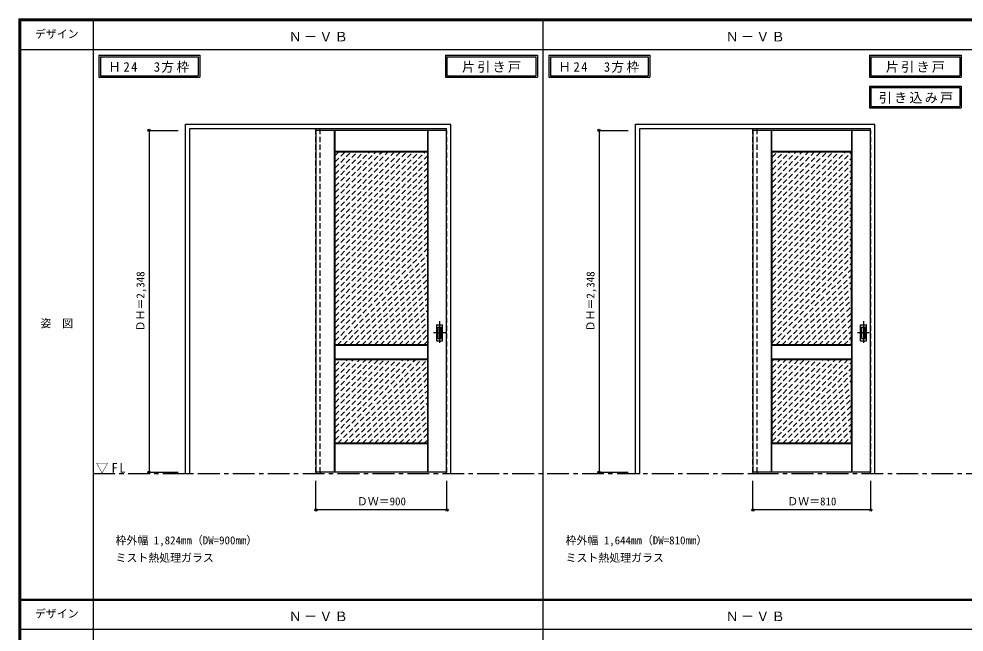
# Model space of a CAD drawing. Units: millimetres, scale not verified. Extents: x -6000 to 5700, y -4307 to 4260.
# Drawn here: x -6000 to 495, y -36 to 4175 of the extents above; entities that cross this region are included whole.
import ezdxf
from ezdxf.enums import TextEntityAlignment as Align

# ---------------------------------------------------------------- set-up
doc = ezdxf.new("R2010")
doc.units = ezdxf.units.MM
doc.header["$LTSCALE"] = 30
doc.header["$PDMODE"] = 32
doc.header["$PDSIZE"] = 15
doc.linetypes.add('CHAIN1', pattern=[8, 5, -1, 1, -1])
doc.linetypes.add('DASHED1', pattern=[1.8, 1.2, -0.6])
for name, color, linetype in [('0-1_通り芯', 4, 'CHAIN1'), ('0-2_扉', 4, 'DASHED1'), ('0-3_仕上げ', 7, 'Continuous'), ('0-4_枠', 3, 'Continuous'), ('0-6_引手', 3, 'Continuous'), ('0-A_文字', 7, 'Continuous'), ('0-B_寸法', 7, 'Continuous'), ('0-C_ハッチ', 4, 'DASHED1'), ('F-1_枠', 6, 'Continuous'), ('F-A_文字', 7, 'Continuous')]:
    doc.layers.add(name, color=color, linetype=linetype)
doc.styles.add('ＭＳ ゴシック', font='')
doc.styles.get('ＭＳ ゴシック').set_extended_font_data('MS Gothic')

msp = doc.modelspace()

# ---------------------------------------------------------------- linework, layer by layer
at = {"layer": '0-1_通り芯'}
for p, q in [((-3109.75, 2100), (-3109.75, 1938)), ((-197.25, 2100), (-197.25, 1938)), ((-3068.75, 2019), (-3150.75, 2019)), ((-156.25, 2019), (-238.25, 2019))]:
    msp.add_line(p, q, dxfattribs=at)
at = {"layer": '0-1_通り芯', "color": 7}
msp.add_line((-5490, 1053), (3233.5, 1053), dxfattribs=at)
at = {"layer": '0-2_扉', "color": 3, "linetype": 'Continuous'}
for p, q in [((-3958.75, 3409.5), (-3958.75, 1061.5)), ((-3061.75, 3409.5), (-3958.75, 3409.5)), ((-149.25, 3409.5), (-956.25, 3409.5)), ((-956.25, 3409.5), (-956.25, 1061.5)), ((-3061.75, 1061.5), (-3958.75, 1061.5)), ((-149.25, 1061.5), (-956.25, 1061.5))]:
    msp.add_line(p, q, dxfattribs=at)
at = {"layer": '0-2_扉'}
for p, q in [((-3958.75, 3409.5), (-3958.75, 3405.5)), ((-3061.75, 3409.5), (-3058.75, 3409.5)), ((-956.25, 3409.5), (-956.25, 3405.5)), ((-149.25, 3409.5), (-146.25, 3409.5))]:
    msp.add_line(p, q, dxfattribs=at)
for points in [[(-3061.75, 1061.5), (-3058.75, 1061.5), (-3058.75, 3409.5)], [(-149.25, 1061.5), (-146.25, 1061.5), (-146.25, 3409.5)]]:
    msp.add_lwpolyline(points, dxfattribs=at)
at = {"layer": '0-3_仕上げ'}
for p, q in [((-3830.75, 1061.5), (-3830.75, 3409.5)), ((-3829.25, 3262), (-3829.25, 3409.5)), ((-3827.75, 3263.5), (-3827.75, 3409.5)), ((-3189.75, 3263.5), (-3189.75, 3409.5)), ((-3188.25, 3262), (-3188.25, 3409.5)), ((-3186.75, 1061.5), (-3186.75, 3409.5)), ((-828.25, 1061.5), (-828.25, 3409.5)), ((-826.75, 3262), (-826.75, 3409.5)), ((-825.25, 3263.5), (-825.25, 3409.5)), ((-277.25, 3263.5), (-277.25, 3409.5)), ((-275.75, 3262), (-275.75, 3409.5)), ((-274.25, 1061.5), (-274.25, 3409.5)), ((-3827.75, 3263.5), (-3829.25, 3262)), ((-3826.75, 3259.5), (-3829.25, 3262)), ((-3189.75, 3263.5), (-3827.75, 3263.5)), ((-3188.25, 3262), (-3190.75, 3259.5)), ((-3189.75, 3263.5), (-3188.25, 3262)), ((-824.25, 3259.5), (-826.75, 3262)), ((-3829.25, 1839), (-3829.25, 1934)), ((-3189.75, 1932.5), (-3827.75, 1932.5)), ((-3827.75, 1840.5), (-3827.75, 1932.5)), ((-3190.75, 1936.5), (-3188.25, 1934)), ((-3189.75, 1932.5), (-3188.25, 1934)), ((-826.75, 1839), (-826.75, 1934)), ((-277.25, 1932.5), (-825.25, 1932.5)), ((-825.25, 1840.5), (-825.25, 1932.5)), ((-278.25, 1936.5), (-275.75, 1934)), ((-3827.75, 1840.5), (-3829.25, 1839)), ((-3826.75, 1836.5), (-3829.25, 1839)), ((-3188.25, 1839), (-3190.75, 1836.5)), ((-825.25, 1840.5), (-826.75, 1839)), ((-824.25, 1836.5), (-826.75, 1839)), ((-825.25, 1840.5), (-277.25, 1840.5)), ((-275.75, 1839), (-278.25, 1836.5)), ((-3829.25, 1061.5), (-3829.25, 1259)), ((-3827.75, 1061.5), (-3827.75, 1257.5)), ((-3189.75, 1257.5), (-3827.75, 1257.5)), ((-3190.75, 1261.5), (-3188.25, 1259)), ((-3189.75, 1257.5), (-3188.25, 1259)), ((-3189.75, 1061.5), (-3189.75, 1257.5)), ((-3188.25, 1061.5), (-3188.25, 1259)), ((-826.75, 1061.5), (-826.75, 1259)), ((-825.25, 1061.5), (-825.25, 1257.5)), ((-277.25, 1257.5), (-825.25, 1257.5)), ((-278.25, 1261.5), (-275.75, 1259)), ((-277.25, 1257.5), (-275.75, 1259)), ((-277.25, 1061.5), (-277.25, 1257.5)), ((-275.75, 1061.5), (-275.75, 1259))]:
    msp.add_line(p, q, dxfattribs=at)
at = {"layer": '0-3_仕上げ', "color": 3}
for p, q in [((-3190.75, 3259.5), (-3826.75, 3259.5)), ((-3826.75, 1936.5), (-3826.75, 3259.5)), ((-3190.75, 1936.5), (-3190.75, 3259.5)), ((-278.25, 3259.5), (-824.25, 3259.5)), ((-824.25, 1936.5), (-824.25, 3259.5)), ((-278.25, 1936.5), (-278.25, 3259.5)), ((-3190.75, 1936.5), (-3826.75, 1936.5)), ((-278.25, 1936.5), (-824.25, 1936.5)), ((-3826.75, 1836.5), (-3190.75, 1836.5)), ((-3826.75, 1261.5), (-3826.75, 1836.5)), ((-3190.75, 1261.5), (-3190.75, 1836.5)), ((-824.25, 1836.5), (-278.25, 1836.5)), ((-824.25, 1261.5), (-824.25, 1836.5)), ((-278.25, 1261.5), (-278.25, 1836.5)), ((-3190.75, 1261.5), (-3826.75, 1261.5)), ((-278.25, 1261.5), (-824.25, 1261.5))]:
    msp.add_line(p, q, dxfattribs=at)
at = {"layer": '0-3_仕上げ'}
for points in [[(-277.25, 3263.5), (-825.25, 3263.5), (-826.75, 3262)], [(-277.25, 3263.5), (-275.75, 3262), (-278.25, 3259.5)], [(-3827.75, 1932.5), (-3829.25, 1934), (-3826.75, 1936.5)], [(-3827.75, 1840.5), (-3189.75, 1840.5), (-3189.75, 1932.5)], [(-3189.75, 1840.5), (-3188.25, 1839), (-3188.25, 1934)], [(-825.25, 1932.5), (-826.75, 1934), (-824.25, 1936.5)], [(-277.25, 1840.5), (-277.25, 1932.5), (-275.75, 1934)], [(-277.25, 1840.5), (-275.75, 1839), (-275.75, 1934)], [(-3827.75, 1257.5), (-3829.25, 1259), (-3826.75, 1261.5)], [(-825.25, 1257.5), (-826.75, 1259), (-824.25, 1261.5)]]:
    msp.add_lwpolyline(points, dxfattribs=at)
at = {"layer": '0-4_枠'}
for p, q in [((-4855.75, 3453), (-3031.75, 3453)), ((-4855.75, 1053), (-4855.75, 3453)), ((-3031.75, 1053), (-3031.75, 3453)), ((-1763.25, 3453), (-119.25, 3453)), ((-1763.25, 1053), (-1763.25, 3453)), ((-119.25, 1053), (-119.25, 3453)), ((-4825.75, 3423), (-3061.75, 3423)), ((-4825.75, 1053), (-4825.75, 3423)), ((-3061.75, 1053), (-3061.75, 3423)), ((-1733.25, 3423), (-149.25, 3423)), ((-1733.25, 1053), (-1733.25, 3423)), ((-149.25, 1053), (-149.25, 3423)), ((-4855.75, 1053), (-4825.75, 1053)), ((-3958.75, 1061.5), (-3958.75, 1053)), ((-3958.75, 1053), (-3928.75, 1053)), ((-3928.75, 1061.5), (-3928.75, 1053)), ((-3061.75, 1053), (-3031.75, 1053)), ((-1763.25, 1053), (-1733.25, 1053)), ((-956.25, 1061.5), (-956.25, 1053)), ((-956.25, 1053), (-926.25, 1053)), ((-926.25, 1061.5), (-926.25, 1053)), ((-149.25, 1053), (-119.25, 1053))]:
    msp.add_line(p, q, dxfattribs=at)
at = {"layer": '0-4_枠', "color": 4, "linetype": 'DASHED1'}
for p, q in [((-3958.75, 1061.5), (-3958.75, 3423)), ((-3928.75, 1061.5), (-3928.75, 3423)), ((-956.25, 1061.5), (-956.25, 3423)), ((-926.25, 1061.5), (-926.25, 3423))]:
    msp.add_line(p, q, dxfattribs=at)
at = {"layer": '0-6_引手'}
for p, q in [((-3130.75, 2072.5), (-3130.75, 1965.5)), ((-3129.25, 2074), (-3090.25, 2074)), ((-3088.75, 1965.5), (-3088.75, 2072.5)), ((-218.25, 2072.5), (-218.25, 1965.5)), ((-216.75, 2074), (-177.75, 2074)), ((-176.25, 1965.5), (-176.25, 2072.5)), ((-3129.25, 1964), (-3090.25, 1964)), ((-216.75, 1964), (-177.75, 1964))]:
    msp.add_line(p, q, dxfattribs=at)
at = {"layer": '0-6_引手', "color": 7}
for p, q in [((-3122.25, 2056.5), (-3122.25, 1981.5)), ((-3120.75, 2058), (-3098.75, 2058)), ((-3097.25, 1981.5), (-3097.25, 2056.5)), ((-209.75, 2056.5), (-209.75, 1981.5)), ((-208.25, 2058), (-186.25, 2058)), ((-184.75, 1981.5), (-184.75, 2056.5)), ((-3120.75, 1980), (-3098.75, 1980)), ((-208.25, 1980), (-186.25, 1980))]:
    msp.add_line(p, q, dxfattribs=at)
at = {"layer": '0-6_引手'}
for centre, start, end in [((-3129.25, 2072.5), 90, 180), ((-3090.25, 2072.5), 0, 90), ((-216.75, 2072.5), 90, 180), ((-177.75, 2072.5), 0, 90), ((-3129.25, 1965.5), 180, 270), ((-3090.25, 1965.5), 270, 0), ((-216.75, 1965.5), 180, 270), ((-177.75, 1965.5), 270, 0)]:
    msp.add_arc(centre, 1.5, start, end, dxfattribs=at)
at = {"layer": '0-6_引手', "color": 7}
for centre, start, end in [((-3120.75, 2056.5), 90, 180), ((-3098.75, 2056.5), 0, 90), ((-208.25, 2056.5), 90, 180), ((-186.25, 2056.5), 0, 90), ((-3120.75, 1981.5), 180, 270), ((-3098.75, 1981.5), 270, 0), ((-208.25, 1981.5), 180, 270), ((-186.25, 1981.5), 270, 0)]:
    msp.add_arc(centre, 1.5, start, end, dxfattribs=at)
at = {"layer": '0-A_文字'}
for p, q in [((-5450, 3925), (-5450, 3775)), ((-5440, 3915), (-5440, 3785)), ((-5440, 3915), (-4767.38, 3915)), ((-4767.38, 3915), (-4767.38, 3785)), ((-3068.53, 3925), (-3068.53, 3775)), ((-3058.53, 3915), (-3058.53, 3785)), ((-3058.53, 3915), (-2447.5, 3915)), ((-2447.5, 3915), (-2447.5, 3785)), ((-2357.5, 3925), (-2357.5, 3775)), ((-2347.5, 3915), (-2347.5, 3785)), ((-2347.5, 3915), (-1674.88, 3915)), ((-1674.88, 3915), (-1674.88, 3785)), ((-156.03, 3925), (-156.03, 3775)), ((-146.03, 3915), (-146.03, 3785)), ((-146.03, 3915), (465, 3915)), ((465, 3915), (465, 3785)), ((-5450, 3775), (-4757.38, 3775)), ((-5440, 3785), (-4767.38, 3785)), ((-3068.53, 3775), (-2437.5, 3775)), ((-3058.53, 3785), (-2447.5, 3785)), ((-2357.5, 3775), (-1664.88, 3775)), ((-2347.5, 3785), (-1674.88, 3785)), ((-156.03, 3775), (475, 3775)), ((-146.03, 3785), (465, 3785)), ((-156.03, 3713.53), (-156.03, 3563.53)), ((-146.03, 3703.53), (-146.03, 3573.53)), ((-146.03, 3703.53), (465, 3703.53)), ((465, 3703.53), (465, 3573.53)), ((-146.03, 3573.53), (465, 3573.53)), ((-156.03, 3563.53), (475, 3563.53))]:
    msp.add_line(p, q, dxfattribs=at)
for points in [[(-5450, 3925), (-4757.38, 3925), (-4757.38, 3775)], [(-3068.53, 3925), (-2437.5, 3925), (-2437.5, 3775)], [(-2357.5, 3925), (-1664.88, 3925), (-1664.88, 3775)], [(-156.03, 3925), (475, 3925), (475, 3775)], [(-156.03, 3713.53), (475, 3713.53), (475, 3563.53)]]:
    msp.add_lwpolyline(points, dxfattribs=at)
at = {"layer": '0-B_寸法', "color": 4}
for p, q in [((-5105.75, 3409.5), (-4905.75, 3409.5)), ((-2013.25, 3409.5), (-1813.25, 3409.5)), ((-3958.75, 803), (-3958.75, 1003)), ((-3058.75, 803), (-3058.75, 1003)), ((-956.25, 803), (-956.25, 1003)), ((-146.25, 803), (-146.25, 1003)), ((-3058.75, 803), (-3958.75, 803)), ((-146.25, 803), (-956.25, 803))]:
    msp.add_line(p, q, dxfattribs=at)
for points in [[(-5105.75, 3409.5), (-5105.75, 1061.5), (-4905.75, 1061.5)], [(-2013.25, 3409.5), (-2013.25, 1061.5), (-1813.25, 1061.5)]]:
    msp.add_lwpolyline(points, dxfattribs=at)
at = {"layer": '0-B_寸法'}
for p in [(-5105.75, 3409.5), (-2013.25, 3409.5), (-5105.75, 1061.5), (-2013.25, 1061.5), (-3958.75, 803), (-3058.75, 803), (-956.25, 803), (-146.25, 803)]:
    msp.add_point(p, dxfattribs=at)
at = {"layer": '0-C_ハッチ'}
for p, q in [((-3826.75, 2642.84), (-3210.09, 3259.5)), ((-3826.75, 2685.27), (-3252.52, 3259.5)), ((-3826.75, 2727.69), (-3294.94, 3259.5)), ((-3826.75, 2770.12), (-3337.37, 3259.5)), ((-3826.75, 2812.55), (-3379.8, 3259.5)), ((-3826.75, 2854.97), (-3422.22, 3259.5)), ((-3826.75, 2897.4), (-3464.65, 3259.5)), ((-3826.75, 2939.83), (-3507.08, 3259.5)), ((-3826.75, 2982.25), (-3549.5, 3259.5)), ((-3826.75, 3024.68), (-3591.93, 3259.5)), ((-3826.75, 3067.11), (-3634.36, 3259.5)), ((-3826.75, 3109.53), (-3676.78, 3259.5)), ((-3826.75, 3151.96), (-3719.21, 3259.5)), ((-3826.75, 3194.39), (-3761.64, 3259.5)), ((-3826.75, 3236.81), (-3804.06, 3259.5)), ((-824.25, 3224.56), (-789.31, 3259.5)), ((-824.25, 3139.71), (-704.46, 3259.5)), ((-824.25, 3182.13), (-746.88, 3259.5)), ((-824.25, 2757.87), (-322.62, 3259.5)), ((-824.25, 2800.3), (-365.04, 3259.5)), ((-824.25, 2842.72), (-407.47, 3259.5)), ((-824.25, 2885.15), (-449.9, 3259.5)), ((-824.25, 2927.57), (-492.32, 3259.5)), ((-824.25, 2970), (-534.75, 3259.5)), ((-824.25, 3012.43), (-577.18, 3259.5)), ((-824.25, 3054.85), (-619.6, 3259.5)), ((-824.25, 3097.28), (-662.03, 3259.5)), ((-824.25, 2715.44), (-280.19, 3259.5)), ((-3826.75, 2600.42), (-3190.75, 3236.42)), ((-3826.75, 2557.99), (-3190.75, 3193.99)), ((-824.25, 2673.02), (-278.25, 3219.02)), ((-3826.75, 2515.56), (-3190.75, 3151.56)), ((-824.25, 2630.59), (-278.25, 3176.59)), ((-824.25, 2588.16), (-278.25, 3134.16)), ((-3826.75, 2473.14), (-3190.75, 3109.14)), ((-3826.75, 2430.71), (-3190.75, 3066.71)), ((-824.25, 2545.74), (-278.25, 3091.74)), ((-3826.75, 2388.28), (-3190.75, 3024.28)), ((-824.25, 2503.31), (-278.25, 3049.31)), ((-824.25, 2460.88), (-278.25, 3006.88)), ((-3826.75, 2345.86), (-3190.75, 2981.86)), ((-3826.75, 2303.43), (-3190.75, 2939.43)), ((-824.25, 2418.46), (-278.25, 2964.46)), ((-3826.75, 2261), (-3190.75, 2897)), ((-824.25, 2376.03), (-278.25, 2922.03)), ((-824.25, 2333.6), (-278.25, 2879.6)), ((-3826.75, 2218.58), (-3190.75, 2854.58)), ((-3826.75, 2176.15), (-3190.75, 2812.15)), ((-824.25, 2291.18), (-278.25, 2837.18)), ((-824.25, 2248.75), (-278.25, 2794.75)), ((-3826.75, 2133.73), (-3190.75, 2769.73)), ((-824.25, 2206.33), (-278.25, 2752.33)), ((-3826.75, 2091.3), (-3190.75, 2727.3)), ((-3826.75, 2048.87), (-3190.75, 2684.87)), ((-824.25, 2163.9), (-278.25, 2709.9)), ((-824.25, 2121.47), (-278.25, 2667.47)), ((-3826.75, 2006.45), (-3190.75, 2642.45)), ((-3826.75, 1964.02), (-3190.75, 2600.02)), ((-824.25, 2079.05), (-278.25, 2625.05)), ((-3811.84, 1936.5), (-3190.75, 2557.59)), ((-824.25, 2036.62), (-278.25, 2582.62)), ((-824.25, 1994.19), (-278.25, 2540.19)), ((-3769.42, 1936.5), (-3190.75, 2515.17)), ((-3726.99, 1936.5), (-3190.75, 2472.74)), ((-824.25, 1951.77), (-278.25, 2497.77)), ((-3684.56, 1936.5), (-3190.75, 2430.31)), ((-797.09, 1936.5), (-278.25, 2455.34)), ((-754.66, 1936.5), (-278.25, 2412.91)), ((-3642.14, 1936.5), (-3190.75, 2387.89)), ((-3599.71, 1936.5), (-3190.75, 2345.46)), ((-712.24, 1936.5), (-278.25, 2370.49)), ((-3557.28, 1936.5), (-3190.75, 2303.03)), ((-3192.28, 2301.5), (-3190.75, 2303.03)), ((-669.81, 1936.5), (-278.25, 2328.06)), ((-627.38, 1936.5), (-278.25, 2285.64)), ((-3514.86, 1936.5), (-3190.75, 2260.61)), ((-3472.43, 1936.5), (-3190.75, 2218.18)), ((-584.96, 1936.5), (-278.25, 2243.21)), ((-3430.01, 1936.5), (-3190.75, 2175.76)), ((-542.53, 1936.5), (-278.25, 2200.78)), ((-500.11, 1936.5), (-278.25, 2158.36)), ((-3387.58, 1936.5), (-3190.75, 2133.33)), ((-3345.15, 1936.5), (-3190.75, 2090.9)), ((-457.68, 1936.5), (-278.25, 2115.93)), ((-3302.73, 1936.5), (-3190.75, 2048.48)), ((-415.25, 1936.5), (-278.25, 2073.5)), ((-372.83, 1936.5), (-278.25, 2031.08)), ((-3260.3, 1936.5), (-3190.75, 2006.05)), ((-3217.87, 1936.5), (-3190.75, 1963.62)), ((-330.4, 1936.5), (-278.25, 1988.65)), ((-287.97, 1936.5), (-278.25, 1946.22)), ((-3826.75, 1794.31), (-3784.56, 1836.5)), ((-3826.75, 1751.89), (-3742.14, 1836.5)), ((-3826.75, 1709.46), (-3699.71, 1836.5)), ((-3826.75, 1497.33), (-3487.58, 1836.5)), ((-3826.75, 1539.76), (-3530.01, 1836.5)), ((-3826.75, 1582.18), (-3572.43, 1836.5)), ((-3826.75, 1624.61), (-3614.86, 1836.5)), ((-3826.75, 1667.03), (-3657.28, 1836.5)), ((-3826.75, 1285.2), (-3275.45, 1836.5)), ((-3826.75, 1327.62), (-3317.87, 1836.5)), ((-3826.75, 1370.05), (-3360.3, 1836.5)), ((-3826.75, 1412.48), (-3402.73, 1836.5)), ((-3826.75, 1454.9), (-3445.15, 1836.5)), ((-3808.02, 1261.5), (-3233.02, 1836.5)), ((-3765.59, 1261.5), (-3190.75, 1836.34)), ((-824.25, 1315.37), (-303.12, 1836.5)), ((-824.25, 1782.06), (-769.81, 1836.5)), ((-824.25, 1824.49), (-812.24, 1836.5)), ((-824.25, 1612.36), (-600.11, 1836.5)), ((-824.25, 1654.78), (-642.53, 1836.5)), ((-824.25, 1697.21), (-684.96, 1836.5)), ((-824.25, 1739.64), (-727.38, 1836.5)), ((-824.25, 1442.65), (-430.4, 1836.5)), ((-824.25, 1485.08), (-472.83, 1836.5)), ((-824.25, 1527.5), (-515.25, 1836.5)), ((-824.25, 1569.93), (-557.68, 1836.5)), ((-824.25, 1357.8), (-345.55, 1836.5)), ((-824.25, 1400.22), (-387.97, 1836.5)), ((-824.25, 1272.94), (-278.25, 1818.94)), ((-3723.17, 1261.5), (-3190.75, 1793.92)), ((-793.27, 1261.5), (-278.25, 1776.52)), ((-3680.74, 1261.5), (-3190.75, 1751.49)), ((-3638.31, 1261.5), (-3190.75, 1709.06)), ((-750.84, 1261.5), (-278.25, 1734.09)), ((-708.41, 1261.5), (-278.25, 1691.67)), ((-3595.89, 1261.5), (-3190.75, 1666.64)), ((-3553.46, 1261.5), (-3190.75, 1624.21)), ((-665.99, 1261.5), (-278.25, 1649.24)), ((-3511.04, 1261.5), (-3190.75, 1581.79)), ((-623.56, 1261.5), (-278.25, 1606.81)), ((-581.14, 1261.5), (-278.25, 1564.39)), ((-3468.61, 1261.5), (-3190.75, 1539.36)), ((-3426.18, 1261.5), (-3190.75, 1496.93)), ((-538.71, 1261.5), (-278.25, 1521.96)), ((-3383.76, 1261.5), (-3190.75, 1454.51)), ((-496.28, 1261.5), (-278.25, 1479.53)), ((-453.86, 1261.5), (-278.25, 1437.11)), ((-3341.33, 1261.5), (-3190.75, 1412.08)), ((-3298.9, 1261.5), (-3190.75, 1369.65)), ((-411.43, 1261.5), (-278.25, 1394.68)), ((-3256.48, 1261.5), (-3190.75, 1327.23)), ((-369, 1261.5), (-278.25, 1352.25)), ((-326.58, 1261.5), (-278.25, 1309.83)), ((-3214.05, 1261.5), (-3190.75, 1284.8)), ((-284.15, 1261.5), (-278.25, 1267.4))]:
    msp.add_line(p, q, dxfattribs=at)
at = {"layer": 'F-1_枠'}
for p, q in [((-6000, 4175), (5700, 4175)), ((-6000, 4175), (-6000, -4205)), ((-6000, 4170), (5700, 4170)), ((-6000, 4165), (5700, 4165)), ((-5995, 4175), (-5995, -4205)), ((-5990, 4175), (-5990, -4205)), ((-5490, 4175), (-5490, -3790)), ((-2397.5, -3790), (-2397.5, 4175)), ((-6000, 3965), (5700, 3965)), ((-6000, 190.5), (5700, 190.5)), ((-6000, 187.5), (5700, 187.5)), ((-6000, 184.5), (5700, 184.5)), ((-6000, -15.5), (5700, -15.5))]:
    msp.add_line(p, q, dxfattribs=at)

# ---------------------------------------------------------------- texts
at = {"layer": '0-A_文字', "style": 'ＭＳ ゴシック'}
for s, p in [('枠外幅 1,824mm（DW=900mm）', (-5335.75, 550.5)), ('枠外幅 1,644mm（DW=810mm）', (-2243.25, 550.5)), ('ミスト熱処理ガラス', (-5335.75, 430.5)), ('ミスト熱処理ガラス', (-2243.25, 430.5))]:
    msp.add_text(s, height=54.99, dxfattribs=at).set_placement(p, align=Align.BOTTOM_LEFT)
at = {"layer": '0-A_文字', "char_height": 65.98, "attachment_point": 7, "style": 'ＭＳ ゴシック'}
for s, insert in [('\\T1.17;Ｎ－ＶＢ', (-4146.25, 4020)), ('\\T1.17;Ｎ－ＶＢ', (-1143.75, 4020)), ('\\T1.22;\\W0.95;Ｈ24\u30003方枠', (-5385.34, 3805)), ('\\T1.17;片引き戸', (-2955.52, 3805)), ('\\T1.22;\\W0.95;Ｈ24\u30003方枠', (-2292.84, 3805)), ('\\T1.17;片引き戸', (-43.02, 3805)), ('\\T1.17;引き込み戸', (-91.37, 3593.53)), ('\\T1.26;\\W0.95;▽FL', (-5471.25, 1053)), ('\\T1.17;Ｎ－ＶＢ', (-4146.25, 39.5)), ('\\T1.17;Ｎ－ＶＢ', (-1143.75, 39.5))]:
    msp.add_mtext(s, dxfattribs=dict(at, insert=insert))
at = {"layer": '0-B_寸法', "style": 'ＭＳ ゴシック'}
for p in [(-5120.75, 2029.25), (-2028.25, 2029.25)]:
    msp.add_text('ＤＨ＝2,348', height=54.99, rotation=90, dxfattribs=at).set_placement(p, align=Align.BOTTOM_LEFT)
for s, p in [('ＤＷ＝900', (-3677.5, 818)), ('ＤＷ＝810', (-720, 818))]:
    msp.add_text(s, height=54.99, dxfattribs=at).set_placement(p, align=Align.BOTTOM_LEFT)
at = {"layer": 'F-A_文字', "style": 'ＭＳ ゴシック'}
for s, p in [('デザイン', (-5890, 4027.5)), ('姿\u3000図', (-5852.5, 2040.25)), ('デザイン', (-5890, 47))]:
    msp.add_text(s, height=54.99, dxfattribs=at).set_placement(p, align=Align.BOTTOM_LEFT)

doc.saveas('drawing.dxf')
